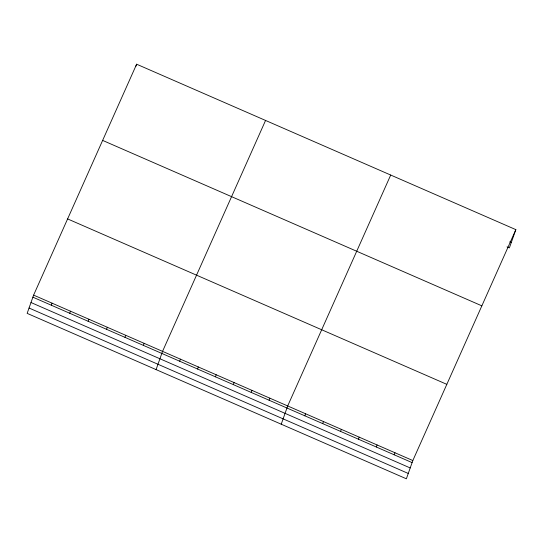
<?xml version="1.0" encoding="UTF-8"?>
<svg xmlns="http://www.w3.org/2000/svg" width="543" height="543" viewBox="0 0 543 543"><rect width="100%" height="100%" fill="white"/><g stroke="black" fill="none" stroke-linecap="round" stroke-linejoin="round"><path stroke-width="0.81" d="M33.612 295.114L27.15 313.365L406.368 478.797L412.829 460.545L515.85 229.635L136.632 64.203L33.612 295.114L412.829 460.545M51.3 305.214L52.033 303.15M135.899 66.266L136.632 64.203M69.721 313.25L70.447 311.187M88.136 321.286L88.869 319.223M106.557 329.316L107.29 327.259M124.978 337.352L125.704 335.289M143.4 345.389L144.126 343.325M156.085 369.613L162.547 351.362L265.568 120.451M179.692 361.224L180.425 359.161M197.571 369.023L198.304 366.959M215.449 376.822L216.175 374.758M233.327 384.62L234.053 382.557M251.205 392.419L251.932 390.356M269.077 400.218L269.81 398.155M281.226 424.205L287.688 405.954L390.709 175.043M304.833 415.816L305.566 413.752M322.712 423.615L323.445 421.551M340.59 431.413L341.316 429.35M358.468 439.212L359.195 437.149M376.347 447.011L377.073 444.948M394.218 454.81L394.951 452.747M515.85 229.635L509.388 247.886L507.053 246.868M509.728 241.866L511.282 242.545M102.634 140.406L481.851 305.838M67.61 218.917L446.828 384.349M32.879 297.177L412.096 462.609M30.992 302.519L410.209 467.951M29.044 308.024L408.261 473.455"/></g></svg>
